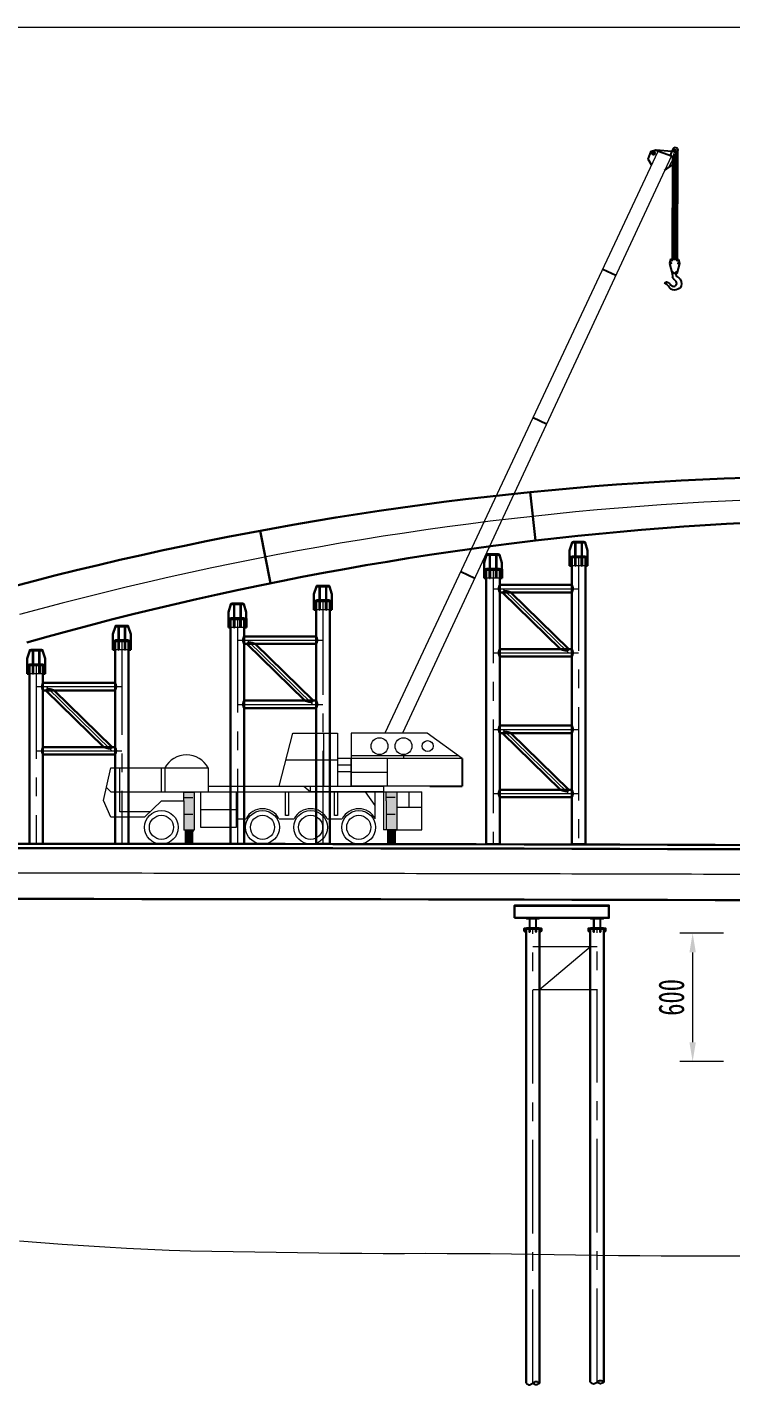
# Model space of a CAD drawing. Extents: x 1767995 to 4174245, y 542814 to 862564.
# Drawn here: x 3464449 to 3497340, y 719165 to 782627 of the extents above; entities that cross this region are included whole.
import ezdxf

# ---------------------------------------------------------------- set-up
doc = ezdxf.new("R2010")
doc.units = 0
doc.header["$LTSCALE"] = 3500
doc.linetypes.add('CENTER', pattern=[2, 1.25, -0.25, 0.25, -0.25])
doc.linetypes.add('DASHED', pattern=[0.75, 0.5, -0.25])
doc.layers.get('Defpoints').update_dxf_attribs({"color": 8})
for name, color, linetype, lineweight in [('1粗实线', 1, 'Continuous', 30), ('3中心线', 6, 'CENTER', 18), ('4虚线', 2, 'DASHED', 18), ('5文本', 7, 'Continuous', 15), ('6标注线', 7, 'Continuous', 13), ('文字', 7, 'Continuous', 15), ('标注', 3, 'Continuous', 18), ('桥 构造粗实', 1, 'Continuous', 30), ('细实线', 7, 'Continuous', 15)]:
    doc.layers.add(name, color=color, linetype=linetype, lineweight=lineweight)
doc.layers.add('GQ', color=1, linetype='Continuous')
doc.layers.add('M_Prof', color=2, linetype='Continuous')
doc.styles.add('wlx0.7', font='仿宋_GB2312.TTF', dxfattribs={"width": 0.7})
doc.dimstyles.new('600', dxfattribs={"dimscale": 600, "dimtxt": 2, "dimasz": 1.5, "dimexe": 1, "dimexo": 1, "dimgap": 0.65, "dimtad": 1, "dimdec": 0, "dimlfac": 0.1, "dimzin": 0, "dimdsep": 46, "dimtxsty": 'wlx0.7', "dimcen": 0, "dimclrd": 7, "dimclre": 7, "dimclrt": 7, "dimadec": 0, "dimazin": 0, "dimtfac": 1, "dimtdec": 0, "dimtmove": 1, "dimatfit": 3, "dimfxl": 1, "dimtolj": 1, "dimtzin": 0, "dimlwd": 13, "dimlwe": 13, "dimarcsym": 1})

# ---------------------------------------------------------------- blocks, each defined once
blk = doc.blocks.new('gdfgdfg')
at = {"layer": '细实线'}
for p, q in [((231782, 21667), (232782, 21583)), ((232782, 21583), (233782, 21505)), ((233782, 21505), (234782, 21444)), ((234782, 21444), (235782, 21383)), ((235782, 21383), (236782, 21323)), ((236782, 21323), (237782, 21264)), ((237782, 21264), (238782, 21229)), ((238782, 21229), (239782, 21199)), ((239782, 21199), (240782, 21181)), ((240782, 21181), (241782, 21163)), ((241782, 21163), (242782, 21145)), ((242782, 21145), (243782, 21127)), ((243782, 21127), (244782, 21108)), ((244782, 21108), (245782, 21097)), ((245782, 21097), (246782, 21089)), ((246782, 21089), (247782, 21081)), ((247782, 21081), (248782, 21073)), ((248782, 21073), (249782, 21075)), ((249782, 21075), (250782, 21077)), ((250782, 21077), (251782, 21074)), ((251782, 21074), (252782, 21071)), ((252782, 21071), (253782, 21069)), ((253782, 21069), (254782, 21058)), ((254782, 21058), (255782, 21033)), ((255782, 21033), (256782, 21017)), ((256782, 21017), (257782, 21003)), ((257782, 21003), (258782, 20989)), ((258782, 20989), (259782, 20975)), ((259782, 20975), (260782, 20969)), ((260782, 20969), (261782, 20965)), ((261782, 20965), (262782, 20960)), ((262782, 20960), (263782, 20956)), ((263782, 20956), (264782, 20958)), ((264782, 20958), (265782, 20966))]:
    blk.add_line(p, q, dxfattribs=at)
blk = doc.blocks.new('werwerer')
at = {"layer": '1粗实线', "elevation": 0}
for points in [[(193795, 41794, 0.464316), (193777, 41816), (193651, 41816), (193531, 41444), (193531, 41144), (193651, 41144), (193651, 41164), (193777, 41164, 0.464316), (193795, 41186)], [(193951, 41144), (193651, 41144), (193651, 41164), (193777, 41164, 0.414214), (193795, 41182), (193795, 41798, 0.414214), (193777, 41816), (193651, 41816), (193651, 41836), (193951, 41836), (193951, 41816), (193826, 41816, 0.414214), (193808, 41798), (193808, 41182, 0.414214), (193826, 41164), (193951, 41164)], [(193951, 41144), (194251, 41144), (194251, 41164), (194126, 41164, -0.414214), (194108, 41182), (194108, 41798, -0.414214), (194126, 41816), (194251, 41816), (194251, 41836), (193951, 41836), (193951, 41816), (194077, 41816, -0.414214), (194095, 41798), (194095, 41182, -0.414214), (194077, 41164), (193951, 41164)], [(194108, 41794, -0.464316), (194126, 41816), (194251, 41816), (194371, 41444), (194371, 41144), (194251, 41144), (194251, 41164), (194126, 41164, -0.464316), (194108, 41186)]]:
    blk.add_lwpolyline(points, format="xyb", close=True, dxfattribs=at)
blk.add_lwpolyline([(193701, 41846), (194201, 41846), (194201, 41836), (193701, 41836)], close=True, dxfattribs=at)
blk = doc.blocks.new('tertert')
at = {"layer": '1粗实线'}
for p, q in [((203266, 43306, 0), (206636, 43306, 0)), ((203266, 42955, 0), (206636, 42955, 0)), ((203401, 42955, 0), (206112, 40306, 0)), ((203791, 42955, 0), (206502, 40306, 0)), ((203266, 40306, 0), (206636, 40306, 0)), ((203266, 39955, 0), (206636, 39955, 0))]:
    blk.add_line(p, q, dxfattribs=at)
at = {"layer": '1粗实线', "elevation": 0}
for points in [[(203266, 43306), (203266, 43306), (203266, 43305), (203266, 43305), (203265, 43304), (203265, 43303), (203264, 43301), (203263, 43299), (203262, 43297), (203261, 43295), (203260, 43293), (203259, 43290), (203257, 43287), (203256, 43284), (203255, 43280), (203253, 43276), (203251, 43272), (203250, 43268), (203248, 43264), (203246, 43259), (203244, 43255), (203243, 43250), (203241, 43244), (203239, 43239), (203237, 43234), (203236, 43228), (203234, 43222), (203232, 43216), (203231, 43210), (203229, 43204), (203228, 43198), (203227, 43191), (203225, 43185), (203224, 43178), (203223, 43171), (203223, 43165), (203222, 43158), (203221, 43151), (203221, 43144), (203221, 43137), (203221, 43130), (203221, 43124), (203221, 43117), (203221, 43110), (203222, 43103), (203223, 43096), (203223, 43089), (203224, 43083), (203225, 43076), (203227, 43070), (203228, 43063), (203229, 43057), (203231, 43051), (203232, 43045), (203234, 43039), (203236, 43033), (203237, 43027), (203239, 43022), (203241, 43016), (203243, 43011), (203244, 43006), (203246, 43002), (203248, 42997), (203250, 42993), (203251, 42988), (203253, 42984), (203255, 42981), (203256, 42977), (203257, 42974), (203259, 42971), (203260, 42968), (203261, 42966), (203262, 42964), (203263, 42962), (203264, 42960), (203265, 42958), (203265, 42957), (203266, 42956), (203266, 42955), (203266, 42955), (203266, 42955)], [(206636, 43306), (206636, 43306), (206637, 43305), (206637, 43305), (206637, 43304), (206638, 43303), (206639, 43301), (206640, 43299), (206641, 43297), (206642, 43295), (206643, 43293), (206644, 43290), (206645, 43287), (206647, 43284), (206648, 43280), (206650, 43276), (206652, 43272), (206653, 43268), (206655, 43264), (206657, 43259), (206658, 43255), (206660, 43250), (206662, 43244), (206664, 43239), (206666, 43234), (206667, 43228), (206669, 43222), (206671, 43216), (206672, 43210), (206674, 43204), (206675, 43198), (206676, 43191), (206677, 43185), (206679, 43178), (206679, 43171), (206680, 43165), (206681, 43158), (206681, 43151), (206682, 43144), (206682, 43137), (206682, 43130), (206682, 43124), (206682, 43117), (206681, 43110), (206681, 43103), (206680, 43096), (206679, 43089), (206679, 43083), (206677, 43076), (206676, 43070), (206675, 43063), (206674, 43057), (206672, 43051), (206671, 43045), (206669, 43039), (206667, 43033), (206666, 43027), (206664, 43022), (206662, 43016), (206660, 43011), (206658, 43006), (206657, 43002), (206655, 42997), (206653, 42993), (206652, 42988), (206650, 42984), (206648, 42981), (206647, 42977), (206645, 42974), (206644, 42971), (206643, 42968), (206642, 42966), (206641, 42964), (206640, 42962), (206639, 42960), (206638, 42958), (206637, 42957), (206637, 42956), (206637, 42955), (206636, 42955), (206636, 42955)], [(203266, 40306), (203266, 40306), (203266, 40305), (203266, 40305), (203265, 40304), (203265, 40303), (203264, 40301), (203263, 40299), (203262, 40297), (203261, 40295), (203260, 40293), (203259, 40290), (203257, 40287), (203256, 40284), (203255, 40280), (203253, 40276), (203251, 40272), (203250, 40268), (203248, 40264), (203246, 40259), (203244, 40255), (203243, 40250), (203241, 40244), (203239, 40239), (203237, 40234), (203236, 40228), (203234, 40222), (203232, 40216), (203231, 40210), (203229, 40204), (203228, 40198), (203227, 40191), (203225, 40185), (203224, 40178), (203223, 40171), (203223, 40165), (203222, 40158), (203221, 40151), (203221, 40144), (203221, 40137), (203221, 40130), (203221, 40124), (203221, 40117), (203221, 40110), (203222, 40103), (203223, 40096), (203223, 40089), (203224, 40083), (203225, 40076), (203227, 40070), (203228, 40063), (203229, 40057), (203231, 40051), (203232, 40045), (203234, 40039), (203236, 40033), (203237, 40027), (203239, 40022), (203241, 40016), (203243, 40011), (203244, 40006), (203246, 40002), (203248, 39997), (203250, 39993), (203251, 39988), (203253, 39984), (203255, 39981), (203256, 39977), (203257, 39974), (203259, 39971), (203260, 39968), (203261, 39966), (203262, 39964), (203263, 39962), (203264, 39960), (203265, 39958), (203265, 39957), (203266, 39956), (203266, 39955), (203266, 39955), (203266, 39955)], [(206636, 40306), (206636, 40306), (206637, 40305), (206637, 40305), (206637, 40304), (206638, 40303), (206639, 40301), (206640, 40299), (206641, 40297), (206642, 40295), (206643, 40293), (206644, 40290), (206645, 40287), (206647, 40284), (206648, 40280), (206650, 40276), (206652, 40272), (206653, 40268), (206655, 40264), (206657, 40259), (206658, 40255), (206660, 40250), (206662, 40244), (206664, 40239), (206666, 40234), (206667, 40228), (206669, 40222), (206671, 40216), (206672, 40210), (206674, 40204), (206675, 40198), (206676, 40191), (206677, 40185), (206679, 40178), (206679, 40171), (206680, 40165), (206681, 40158), (206681, 40151), (206682, 40144), (206682, 40137), (206682, 40130), (206682, 40124), (206682, 40117), (206681, 40110), (206681, 40103), (206680, 40096), (206679, 40089), (206679, 40083), (206677, 40076), (206676, 40070), (206675, 40063), (206674, 40057), (206672, 40051), (206671, 40045), (206669, 40039), (206667, 40033), (206666, 40027), (206664, 40022), (206662, 40016), (206660, 40011), (206658, 40006), (206657, 40002), (206655, 39997), (206653, 39993), (206652, 39988), (206650, 39984), (206648, 39981), (206647, 39977), (206645, 39974), (206644, 39971), (206643, 39968), (206642, 39966), (206641, 39964), (206640, 39962), (206639, 39960), (206638, 39958), (206637, 39957), (206637, 39956), (206637, 39955), (206636, 39955), (206636, 39955)]]:
    blk.add_lwpolyline(points, dxfattribs=at)
at = {"layer": '1粗实线'}
for points in [[(203791, 42955), (203791, 42955), (203790, 42955), (203789, 42956), (203788, 42956), (203785, 42957), (203783, 42958), (203780, 42959), (203776, 42960), (203773, 42961), (203768, 42963), (203764, 42964), (203758, 42966), (203753, 42968), (203747, 42970), (203741, 42972), (203734, 42974), (203727, 42977), (203720, 42979), (203712, 42981), (203705, 42984), (203696, 42986), (203688, 42989), (203680, 42991), (203671, 42994), (203662, 42997), (203653, 42999), (203644, 43002), (203635, 43004), (203625, 43006), (203616, 43008), (203607, 43010), (203598, 43012), (203589, 43014), (203580, 43016), (203571, 43017), (203562, 43018), (203553, 43019), (203545, 43020), (203537, 43020), (203529, 43020), (203522, 43020), (203515, 43020), (203508, 43019), (203501, 43018), (203494, 43017), (203488, 43016), (203482, 43014), (203477, 43012), (203472, 43010), (203467, 43008), (203462, 43006), (203457, 43004), (203453, 43002), (203449, 42999), (203445, 42997), (203441, 42994), (203438, 42991), (203434, 42989), (203431, 42986), (203428, 42984), (203426, 42981), (203423, 42979), (203420, 42977), (203418, 42974), (203416, 42972), (203414, 42970), (203412, 42968), (203410, 42966), (203409, 42964), (203407, 42963), (203406, 42961), (203405, 42960), (203404, 42959), (203403, 42958), (203402, 42957), (203402, 42956), (203401, 42956), (203401, 42955), (203401, 42955), (203401, 42955)], [(206112, 40306), (206112, 40306), (206112, 40306), (206114, 40305), (206115, 40305), (206117, 40304), (206120, 40303), (206123, 40302), (206126, 40301), (206130, 40299), (206135, 40298), (206139, 40296), (206144, 40295), (206150, 40293), (206156, 40291), (206162, 40289), (206169, 40287), (206176, 40284), (206183, 40282), (206190, 40279), (206198, 40277), (206206, 40274), (206215, 40272), (206223, 40269), (206232, 40267), (206241, 40264), (206250, 40262), (206259, 40259), (206268, 40257), (206278, 40255), (206287, 40252), (206296, 40250), (206305, 40249), (206314, 40247), (206323, 40245), (206332, 40244), (206341, 40243), (206349, 40242), (206358, 40241), (206366, 40241), (206374, 40241), (206381, 40241), (206388, 40241), (206395, 40242), (206402, 40243), (206408, 40244), (206415, 40245), (206420, 40247), (206426, 40249), (206431, 40250), (206436, 40252), (206441, 40255), (206446, 40257), (206450, 40259), (206454, 40262), (206458, 40264), (206462, 40267), (206465, 40269), (206468, 40272), (206472, 40274), (206475, 40277), (206477, 40279), (206480, 40282), (206482, 40284), (206485, 40287), (206487, 40289), (206489, 40291), (206491, 40293), (206492, 40295), (206494, 40296), (206495, 40298), (206497, 40299), (206498, 40301), (206499, 40302), (206500, 40303), (206500, 40304), (206501, 40305), (206502, 40305), (206502, 40306), (206502, 40306), (206502, 40306)]]:
    blk.add_lwpolyline(points, dxfattribs=at)
at = {"layer": '3中心线'}
for p, q in [((202951, 43130, 0), (206951, 43130, 0)), ((203416, 43130, 0), (206486, 40130, 0)), ((202951, 40130, 0), (206951, 40130, 0))]:
    blk.add_line(p, q, dxfattribs=at)
blk = doc.blocks.new('rgdfggfg')
at = {"layer": '细实线'}
h = blk.add_hatch(dxfattribs=at)
h.set_pattern_fill('ANGLE', color=2, scale=112.5)
h.set_pattern_definition([(0, (12213782.6, -1811984.66), (0, 785.8125), [571.5, -214.3125]), (90, (12213782.6, -1811984.66), (-785.8125, 5e-14), [571.5, -214.3125])])
h.paths.add_polyline_path([(12312505, -1150970), (12312955, -1150970), (12312955, -1150992), (12312505, -1150992)])
h.paths.add_polyline_path([(12312974, -1150313), (12312485, -1150313), (12312485, -1148950), (12312485, -1148538), (12312974, -1148538)])
edge = h.paths.add_edge_path()
edge.add_line((12312898, -1150313), (12312898, -1150970))
edge.add_line((12312561, -1150313), (12312561, -1150970))
edge.add_line((12312730, -1150313), (12312730, -1150970))
h = blk.add_hatch(color=2, dxfattribs=at)
h.dxf.hatch_style = 1
h.paths.add_polyline_path([(12312505, -1150970), (12312955, -1150970), (12312955, -1150992), (12312505, -1150992)])
h.paths.add_polyline_path([(12312974, -1150313), (12312485, -1150313), (12312485, -1148950), (12312485, -1148538), (12312974, -1148538)])
edge = h.paths.add_edge_path()
edge.add_line((12312898, -1150313), (12312898, -1150970))
edge.add_line((12312561, -1150313), (12312561, -1150970))
edge.add_line((12312730, -1150313), (12312730, -1150970))
h = blk.add_hatch(dxfattribs=at)
h.set_pattern_fill('ANGLE', color=2, scale=112.5)
h.set_pattern_definition([(0, (12223246.3, -1811974.5), (0, 785.8125), [571.5, -214.3125]), (90, (12223246.3, -1811974.5), (-785.8125, 5e-14), [571.5, -214.3125])])
h.paths.add_polyline_path([(12321968, -1150960), (12322418, -1150960), (12322418, -1150982), (12321968, -1150982)])
h.paths.add_polyline_path([(12322438, -1150303), (12321949, -1150303), (12321949, -1148940), (12321949, -1148528), (12322438, -1148528)])
edge = h.paths.add_edge_path()
edge.add_line((12322362, -1150303), (12322362, -1150960))
edge.add_line((12322025, -1150303), (12322025, -1150960))
edge.add_line((12322193, -1150303), (12322193, -1150960))
h = blk.add_hatch(color=2, dxfattribs=at)
h.dxf.hatch_style = 1
h.paths.add_polyline_path([(12321968, -1150960), (12322418, -1150960), (12322418, -1150982), (12321968, -1150982)])
h.paths.add_polyline_path([(12322438, -1150303), (12321949, -1150303), (12321949, -1148940), (12321949, -1148528), (12322438, -1148528)])
edge = h.paths.add_edge_path()
edge.add_line((12322362, -1150303), (12322362, -1150960))
edge.add_line((12322025, -1150303), (12322025, -1150960))
edge.add_line((12322193, -1150303), (12322193, -1150960))
h = blk.add_hatch(color=2, dxfattribs=at)
h.dxf.hatch_style = 1
h.paths.add_polyline_path([(12312505, -1150970), (12312955, -1150970), (12312955, -1150992), (12312505, -1150992)])
edge = h.paths.add_edge_path()
edge.add_line((12312898, -1150313), (12312898, -1150970))
edge.add_line((12312561, -1150313), (12312561, -1150970))
edge.add_line((12312730, -1150313), (12312730, -1150970))
edge.add_line((12312974, -1150313), (12312485, -1150313))
h = blk.add_hatch(color=2, dxfattribs=at)
h.dxf.hatch_style = 1
h.paths.add_polyline_path([(12312561, -1150313), (12312898, -1150313), (12312898, -1150970), (12312561, -1150970)], flags=17)
h.paths.add_polyline_path([(12312505, -1150970), (12312955, -1150970), (12312955, -1150992), (12312505, -1150992)])
edge = h.paths.add_edge_path()
edge.add_line((12312898, -1150313), (12312898, -1150970))
edge.add_line((12312561, -1150313), (12312561, -1150970))
edge.add_line((12312730, -1150313), (12312730, -1150970))
edge.add_line((12312974, -1150313), (12312485, -1150313))
h = blk.add_hatch(color=2, dxfattribs=at)
h.dxf.hatch_style = 1
h.paths.add_polyline_path([(12321968, -1150960), (12322418, -1150960), (12322418, -1150982), (12321968, -1150982)])
edge = h.paths.add_edge_path()
edge.add_line((12322362, -1150303), (12322362, -1150960))
edge.add_line((12322025, -1150303), (12322025, -1150960))
edge.add_line((12322193, -1150303), (12322193, -1150960))
edge.add_line((12322438, -1150303), (12321949, -1150303))
h = blk.add_hatch(color=2, dxfattribs=at)
h.dxf.hatch_style = 1
h.paths.add_polyline_path([(12322025, -1150303), (12322362, -1150303), (12322362, -1150960), (12322025, -1150960)], flags=17)
h.paths.add_polyline_path([(12321968, -1150960), (12322418, -1150960), (12322418, -1150982), (12321968, -1150982)])
edge = h.paths.add_edge_path()
edge.add_line((12322362, -1150303), (12322362, -1150960))
edge.add_line((12322025, -1150303), (12322025, -1150960))
edge.add_line((12322193, -1150303), (12322193, -1150960))
edge.add_line((12322438, -1150303), (12321949, -1150303))
at = {"color": 7}
for p, q in [((12332069, -1124089), (12332682, -1124375)), ((12328811, -1131027), (12329445, -1131323)), ((12325430, -1138227), (12326086, -1138533))]:
    blk.add_line(p, q, dxfattribs=at)
at = {"color": 1}
for p in [(12325491, -1146965), (12323989, -1148262)]:
    blk.add_line(p, (12325491, -1148262), dxfattribs=at)
at = {"layer": 'GQ', "color": 1}
for p, q in [((12334185, -1118949), (12334323, -1118574)), ((12334324, -1118573), (12334558, -1118508)), ((12335277, -1118808), (12334499, -1118525)), ((12334558, -1118508), (12335289, -1118582)), ((12335289, -1118582), (12335214, -1118785)), ((12335367, -1118431), (12335289, -1118582)), ((12335322, -1118776), (12335312, -1123635)), ((12335333, -1119209), (12335589, -1118509)), ((12335445, -1118404), (12335367, -1118431)), ((12335396, -1118687), (12335384, -1123635)), ((12335567, -1118447), (12335445, -1118404)), ((12335485, -1118572), (12335474, -1123635)), ((12335569, -1118471), (12335549, -1123635)), ((12335589, -1118509), (12335567, -1118447)), ((12334351, -1119219), (12334185, -1118949)), ((12334957, -1119481), (12335333, -1119209)), ((12335240, -1123629), (12335182, -1123823)), ((12335182, -1123823), (12335318, -1124292)), ((12335609, -1123635), (12335242, -1123635)), ((12335662, -1123824), (12335524, -1124293)), ((12335605, -1123630), (12335662, -1123824)), ((12335529, -1124291), (12335322, -1124289)), ((12335341, -1124444), (12335335, -1124295)), ((12335361, -1124468), (12335358, -1124468)), ((12335492, -1124298), (12335483, -1124351))]:
    blk.add_line(p, q, dxfattribs=at)
for centre, radius in [((12334441, -1118668), 73.1), ((12334441, -1118668), 63.7), ((12334441, -1118668), 43.2), ((12335427, -1118564), 60), ((12335427, -1118564), 44.5), ((12335246, -1123811), 18.9), ((12335285, -1123683), 18.9), ((12335564, -1123689), 18.9), ((12335600, -1123818), 18.9), ((12335344, -1124240), 18.9), ((12335497, -1124241), 18.9)]:
    blk.add_circle(centre, radius, dxfattribs=at)
blk.add_open_spline([(12335488, -1124336), (12335492, -1124374), (12335517, -1124452), (12335724, -1124517), (12335816, -1124881), (12335512, -1125108), (12335171, -1125037), (12335134, -1124816), (12334941, -1124756), (12335038, -1124666), (12335182, -1124730), (12335256, -1124872), (12335462, -1124925), (12335579, -1124691), (12335394, -1124594), (12335354, -1124492), (12335335, -1124447)], degree=3, knots=[0, 0, 0, 0, 100.834641, 189.814835, 543.403775, 801.384343, 1082.540641, 1271.585654, 1377.011242, 1421.939704, 1546.528103, 1722.535226, 1845.679754, 2024.509441, 2180.174982, 2310.568992, 2310.568992, 2310.568992, 2310.568992], dxfattribs=at)
at = {"layer": '细实线', "color": 1}
for p, q in [((12334648, -1118597), (12321883, -1145780)), ((12335281, -1118797), (12322709, -1145780)), ((12335399, -1118835), (12334648, -1118597)), ((12335589, -1118509), (12335399, -1118835)), ((12335399, -1118835), (12335145, -1119345)), ((12316944, -1148262), (12317585, -1145780)), ((12317585, -1145780), (12319665, -1145780)), ((12319008, -1145780), (12319008, -1148262)), ((12319665, -1145780), (12319665, -1148262)), ((12323857, -1145780), (12320316, -1145780)), ((12320316, -1145780), (12320316, -1148262)), ((12322628, -1146027), (12322633, -1146012)), ((12325491, -1146965), (12323857, -1145780)), ((12317264, -1147021), (12319665, -1147021)), ((12320316, -1146965), (12319665, -1146965)), ((12319665, -1147257), (12320316, -1147257)), ((12325326, -1146845), (12320316, -1146845)), ((12320316, -1148262), (12320316, -1146965)), ((12325491, -1146965), (12320316, -1146965)), ((12321994, -1146965), (12321994, -1148262)), ((12322758, -1146845), (12322758, -1146965)), ((12308739, -1148933), (12309077, -1147403)), ((12309077, -1147403), (12309502, -1147403)), ((12309502, -1149453), (12309502, -1147403)), ((12309502, -1147403), (12311439, -1147403)), ((12311439, -1147403), (12313625, -1147403)), ((12311439, -1148528), (12311439, -1147403)), ((12311596, -1147403), (12311596, -1148528)), ((12313625, -1147403), (12313625, -1148528)), ((12319665, -1147575), (12320316, -1147575)), ((12321994, -1147613), (12320316, -1147613)), ((12308876, -1148315), (12309077, -1148528)), ((12309077, -1148528), (12309502, -1148528)), ((12309502, -1148528), (12311439, -1148528)), ((12311439, -1148528), (12322438, -1148528)), ((12313269, -1148528), (12313269, -1150182)), ((12313625, -1148262), (12318091, -1148262)), ((12314953, -1150182), (12314953, -1148528)), ((12316944, -1148262), (12319665, -1148262)), ((12318091, -1148262), (12318414, -1148528)), ((12323989, -1148262), (12320316, -1148262)), ((12321436, -1149155), (12320979, -1148528)), ((12321436, -1149782), (12321436, -1148528)), ((12321818, -1148528), (12321818, -1150303)), ((12322438, -1148528), (12323609, -1148528)), ((12323024, -1149238), (12323024, -1148528)), ((12323609, -1150293), (12323609, -1148528)), ((12309077, -1149701), (12308739, -1148933)), ((12311439, -1148950), (12310647, -1149701)), ((12311439, -1148950), (12312485, -1148950)), ((12322438, -1149238), (12323609, -1149238)), ((12310647, -1149701), (12309077, -1149701)), ((12310908, -1149453), (12309502, -1149453)), ((12313269, -1149355), (12314953, -1149355)), ((12314953, -1149782), (12315393, -1149782)), ((12316936, -1149782), (12317643, -1149782)), ((12319186, -1149782), (12319893, -1149782)), ((12313269, -1150182), (12314953, -1150182)), ((12321949, -1150303), (12321818, -1150303)), ((12322438, -1150293), (12323609, -1150293))]:
    blk.add_line(p, q, dxfattribs=at)
at = {"layer": '细实线', "color": 2}
for p, q in [((12312485, -1148950), (12312485, -1148538)), ((12312485, -1148538), (12312974, -1148538)), ((12312974, -1148538), (12312974, -1150313)), ((12321949, -1148940), (12321949, -1148528)), ((12321949, -1148528), (12322438, -1148528)), ((12322438, -1148528), (12322438, -1150303)), ((12312485, -1148950), (12312485, -1150313)), ((12321949, -1148940), (12321949, -1150303)), ((12312974, -1150313), (12312485, -1150313)), ((12312561, -1150313), (12312561, -1150970)), ((12312730, -1150313), (12312730, -1150970)), ((12312898, -1150313), (12312898, -1150970)), ((12322438, -1150303), (12321949, -1150303)), ((12322025, -1150303), (12322025, -1150960)), ((12322193, -1150303), (12322193, -1150960)), ((12322362, -1150303), (12322362, -1150960))]:
    blk.add_line(p, q, dxfattribs=at)
at = {"layer": '细实线', "color": 1}
for points in [[(12317238, -1148528), (12317377, -1148528), (12317377, -1149624), (12317238, -1149624)], [(12318414, -1148262), (12321818, -1148262), (12321818, -1148528), (12318414, -1148528)], [(12319526, -1148528), (12319664, -1148528), (12319664, -1149624), (12319526, -1149624)]]:
    blk.add_lwpolyline(points, close=True, dxfattribs=at)
at = {"layer": '细实线', "color": 2}
for points in [[(12312561, -1150313), (12312898, -1150313), (12312898, -1150970), (12312561, -1150970)], [(12322025, -1150303), (12322362, -1150303), (12322362, -1150960), (12322025, -1150960)], [(12312505, -1150970), (12312955, -1150970), (12312955, -1150992), (12312505, -1150992)], [(12321968, -1150960), (12322418, -1150960), (12322418, -1150982), (12321968, -1150982)]]:
    blk.add_lwpolyline(points, close=True, dxfattribs=at)
at = {"layer": '细实线', "color": 1}
for centre, radius in [((12321630, -1146385), 393), ((12322756, -1146385), 393), ((12323883, -1146385), 256), ((12311439, -1150182), 788), ((12311439, -1150182), 562), ((12316164, -1150182), 788), ((12316164, -1150182), 562), ((12318414, -1150182), 788), ((12318414, -1150182), 562), ((12320664, -1150182), 788), ((12320664, -1150182), 562)]:
    blk.add_circle(centre, radius, dxfattribs=at)
for centre, radius, start, end in [((12312610, -1147957), 1156, 28.65896, 151.34104), ((12316164, -1150182), 869, 90, 152.54634), ((12316164, -1150182), 869, 27.45366, 90), ((12318414, -1150182), 869, 90, 152.54634), ((12318414, -1150182), 869, 27.45366, 90), ((12320664, -1150182), 869, 90, 152.54634), ((12320664, -1150182), 869, 27.45366, 90)]:
    blk.add_arc(centre, radius, start, end, dxfattribs=at)
blk = doc.blocks.new('trret')
at = {"layer": '1粗实线'}
for p, q in [((3671816, 920589), (3671816, 941829)), ((3672446, 920589), (3672446, 941829)), ((3674816, 920637), (3674816, 941829)), ((3675446, 920637), (3675446, 941829))]:
    blk.add_line(p, q, dxfattribs=at)
for points in [[(3671275, 942333), (3675686, 942333), (3675686, 942921), (3671275, 942921)], [(3671816, 941679), (3671781, 941679), (3671731, 941729), (3671731, 941829), (3671731, 941729), (3671781, 941679)], [(3671731, 941829), (3672531, 941829)], [(3671987, 941829), (3671987, 941679), (3671975, 941679), (3671975, 941829), (3671975, 941679), (3671987, 941679)], [(3672287, 941829), (3672287, 941679), (3672275, 941679), (3672275, 941829), (3672275, 941679), (3672287, 941679)], [(3672531, 941729), (3672481, 941679), (3672531, 941729), (3672531, 941829)], [(3674816, 941679), (3674781, 941679), (3674731, 941729), (3674731, 941829), (3674731, 941729), (3674781, 941679)], [(3674731, 941829), (3675531, 941829)], [(3674987, 941829), (3674987, 941679), (3674975, 941679), (3674975, 941829), (3674975, 941679), (3674987, 941679)], [(3675287, 941829), (3675287, 941679), (3675275, 941679), (3675275, 941829), (3675275, 941679), (3675287, 941679)], [(3675531, 941729), (3675481, 941679), (3675531, 941729), (3675531, 941829)], [(3672481, 941679), (3672446, 941679)], [(3675481, 941679), (3675446, 941679)]]:
    blk.add_lwpolyline(points, close=True, dxfattribs=at)
for points in [[(3671731, 941845), (3671731, 941829), (3671731, 941845), (3672531, 941845), (3672531, 941829), (3672531, 941845)], [(3674731, 941845), (3674731, 941829), (3674731, 941845), (3675531, 941845), (3675531, 941829), (3675531, 941845)]]:
    blk.add_lwpolyline(points, dxfattribs=at)
at = {"layer": '3中心线'}
for p, q in [((3672131, 920589), (3672131, 941829)), ((3675131, 920637), (3675131, 941829)), ((3672131, 940996), (3675131, 940996)), ((3672451, 938996), (3674828, 940996)), ((3672131, 938996), (3675131, 938996))]:
    blk.add_line(p, q, dxfattribs=at)
at = {"layer": 'M_Prof'}
for p, q in [((3671275, 942901), (3675686, 942901)), ((3671275, 942353), (3675686, 942353))]:
    blk.add_line(p, q, dxfattribs=at)
for points in [[(3671831, 941845), (3672131, 941845), (3672131, 941863), (3672000, 941863, -0.414214), (3671987, 941876), (3671987, 942302, -0.414214), (3672000, 942315), (3672131, 942315), (3672131, 942333), (3671831, 942333), (3671831, 942315), (3671963, 942315, -0.414214), (3671976, 942302), (3671976, 941876, -0.414214), (3671963, 941863), (3671831, 941863)], [(3672131, 941845), (3672431, 941845), (3672431, 941863), (3672300, 941863, -0.414214), (3672287, 941876), (3672287, 942302, -0.414214), (3672300, 942315), (3672431, 942315), (3672431, 942333), (3672131, 942333), (3672131, 942315), (3672263, 942315, -0.414214), (3672276, 942302), (3672276, 941876, -0.414214), (3672263, 941863), (3672131, 941863)], [(3674831, 941845), (3675131, 941845), (3675131, 941863), (3675000, 941863, -0.414214), (3674987, 941876), (3674987, 942302, -0.414214), (3675000, 942315), (3675131, 942315), (3675131, 942333), (3674831, 942333), (3674831, 942315), (3674963, 942315, -0.414214), (3674976, 942302), (3674976, 941876, -0.414214), (3674963, 941863), (3674831, 941863)], [(3675131, 941845), (3675431, 941845), (3675431, 941863), (3675300, 941863, -0.414214), (3675287, 941876), (3675287, 942302, -0.414214), (3675300, 942315), (3675431, 942315), (3675431, 942333), (3675131, 942333), (3675131, 942315), (3675263, 942315, -0.414214), (3675276, 942302), (3675276, 941876, -0.414214), (3675263, 941863), (3675131, 941863)]]:
    blk.add_lwpolyline(points, format="xyb", close=True, dxfattribs=at)
for points in [[(3671816, 920589), (3671974, 920510), (3672131, 920589), (3672289, 920667), (3672446, 920589)], [(3672446, 920589), (3672289, 920510), (3672131, 920589)], [(3674816, 920637), (3674974, 920559), (3675131, 920637), (3675289, 920716), (3675446, 920637)], [(3675446, 920637), (3675289, 920559), (3675131, 920637)]]:
    blk.add_spline(points, degree=3, dxfattribs=at)
blk = doc.blocks.new('*D271')
at = {"color": 7, "linetype": 'Continuous', "lineweight": 13}
for p, q in [((3496996, 740275), (3494954, 740275)), ((3495554, 739375), (3495554, 735175)), ((3496996, 734275), (3494954, 734275))]:
    blk.add_line(p, q, dxfattribs=at)
at = {"color": 7}
for points in [[(3495404, 739375), (3495704, 739375), (3495554, 740275)], [(3495404, 735175), (3495704, 735175), (3495554, 734275)]]:
    blk.add_solid(points, dxfattribs=at)
at = {"layer": 'Defpoints', "color": 0}
for p in [(3497596, 740275), (3495554, 734275), (3497596, 734275)]:
    blk.add_point(p, dxfattribs=at)
at = {"color": 7, "insert": (3494564, 737275), "char_height": 1200, "attachment_point": 5, "rotation": 90, "style": 'wlx0.7'}
blk.add_mtext('\\A1;600', dxfattribs=at)

msp = doc.modelspace()

# ---------------------------------------------------------------- linework, layer by layer
at = {"layer": '1粗实线', "ltscale": 4}
for p, q in [((3490643.7, 757868.5, 0.1), (3489803.7, 757868.5, 0.1)), ((3489803.7, 757868.5, 0.1), (3489803.7, 757848.5, 0.1)), ((3489803.7, 757848.5, 0.1), (3490643.7, 757848.5, 0.1)), ((3490062.7, 757848.5, 0.1), (3490084.7, 757848.5, 0.1)), ((3490062.7, 757448.5, 0.1), (3490062.7, 757848.5, 0.1)), ((3490084.7, 757848.5, 0.1), (3490084.7, 757448.5, 0.1)), ((3490384.7, 757848.5, 0.1), (3490362.7, 757848.5, 0.1)), ((3490362.7, 757848.5, 0.1), (3490362.7, 757448.5, 0.1)), ((3490384.7, 757448.5, 0.1), (3490384.7, 757848.5, 0.1)), ((3490643.7, 757848.5, 0.1), (3490643.7, 757868.5, 0.1)), ((3486643.7, 757288.4), (3485803.7, 757288.4)), ((3485803.7, 757288.4), (3485803.7, 757268.4)), ((3485803.7, 757268.4), (3486643.7, 757268.4)), ((3486062.7, 757268.4), (3486084.7, 757268.4)), ((3486062.7, 756868.4), (3486062.7, 757268.4)), ((3486084.7, 757268.4), (3486084.7, 756868.4)), ((3486362.7, 757268.4), (3486362.7, 756868.4)), ((3486384.7, 756868.4), (3486384.7, 757268.4)), ((3486643.7, 757268.4), (3486643.7, 757288.4)), ((3490084.7, 757448.5, 0.1), (3490062.7, 757448.5, 0.1)), ((3490362.7, 757448.5, 0.1), (3490384.7, 757448.5, 0.1)), ((3486084.7, 756868.4), (3486062.7, 756868.4)), ((3478693.7, 755815.9, -0.3), (3477853.7, 755815.9, -0.3)), ((3477853.7, 755815.9, -0.3), (3477853.7, 755795.9, -0.3)), ((3477853.7, 755795.9, -0.3), (3478693.7, 755795.9, -0.3)), ((3478112.7, 755795.9, -0.3), (3478134.7, 755795.9, -0.3)), ((3478112.7, 755395.9, -0.3), (3478112.7, 755795.9, -0.3)), ((3478134.7, 755395.9, -0.3), (3478112.7, 755395.9, -0.3)), ((3478134.7, 755795.9, -0.3), (3478134.7, 755395.9, -0.3)), ((3478434.7, 755795.9, -0.3), (3478412.7, 755795.9, -0.3)), ((3478412.7, 755795.9, -0.3), (3478412.7, 755395.9, -0.3)), ((3478412.7, 755395.9, -0.3), (3478434.7, 755395.9, -0.3)), ((3478434.7, 755395.9, -0.3), (3478434.7, 755795.9, -0.3)), ((3478693.7, 755795.9, -0.3), (3478693.7, 755815.9, -0.3)), ((3474693.7, 754981.7, -0.4), (3473853.7, 754981.7, -0.4)), ((3473853.7, 754981.7, -0.4), (3473853.7, 754961.7, -0.4)), ((3473853.7, 754961.7, -0.4), (3474693.7, 754961.7, -0.4)), ((3474112.7, 754961.7, -0.4), (3474134.7, 754961.7, -0.4)), ((3474112.7, 754561.7, -0.4), (3474112.7, 754961.7, -0.4)), ((3474134.7, 754561.7, -0.4), (3474112.7, 754561.7, -0.4)), ((3474134.7, 754961.7, -0.4), (3474134.7, 754561.7, -0.4)), ((3474412.7, 754961.7, -0.4), (3474412.7, 754561.7, -0.4)), ((3474434.7, 754561.7, -0.4), (3474434.7, 754961.7, -0.4)), ((3474693.7, 754961.7, -0.4), (3474693.7, 754981.7, -0.4)), ((3469293.7, 753947.1, -0.3), (3468453.7, 753947.1, -0.3)), ((3468453.7, 753947.1, -0.3), (3468453.7, 753927.1, -0.3)), ((3468453.7, 753927.1, -0.3), (3469293.7, 753927.1, -0.3)), ((3468712.7, 753927.1, -0.3), (3468734.7, 753927.1, -0.3)), ((3468712.7, 753527.1, -0.3), (3468712.7, 753927.1, -0.3)), ((3468734.7, 753927.1, -0.3), (3468734.7, 753527.1, -0.3)), ((3469034.7, 753927.1, -0.3), (3469012.7, 753927.1, -0.3)), ((3469012.7, 753927.1, -0.3), (3469012.7, 753527.1, -0.3)), ((3469034.7, 753527.1, -0.3), (3469034.7, 753927.1, -0.3)), ((3469293.7, 753927.1, -0.3), (3469293.7, 753947.1, -0.3)), ((3468734.7, 753527.1, -0.3), (3468712.7, 753527.1, -0.3)), ((3469012.7, 753527.1, -0.3), (3469034.7, 753527.1, -0.3)), ((3465293.7, 752820.6, -0.4), (3464453.7, 752820.6, -0.4)), ((3464453.7, 752820.6, -0.4), (3464453.7, 752800.6, -0.4)), ((3464453.7, 752800.6, -0.4), (3465293.7, 752800.6, -0.4)), ((3464712.7, 752800.6, -0.4), (3464734.7, 752800.6, -0.4)), ((3464712.7, 752400.6, -0.4), (3464712.7, 752800.6, -0.4)), ((3464734.7, 752800.6, -0.4), (3464734.7, 752400.6, -0.4)), ((3465012.7, 752800.6, -0.4), (3465012.7, 752400.6, -0.4)), ((3465034.7, 752400.6, -0.4), (3465034.7, 752800.6, -0.4)), ((3465293.7, 752800.6, -0.4), (3465293.7, 752820.6, -0.4)), ((3464734.7, 752400.6, -0.4), (3464712.7, 752400.6, -0.4))]:
    msp.add_line(p, q, dxfattribs=at)
at = {"layer": '1粗实线'}
for p, q in [((3489803.7, 757448.5, 0.1), (3489803.7, 757848.5, 0.1)), ((3489803.7, 757848.5, 0.1), (3490643.7, 757848.5, 0.1)), ((3490643.7, 757848.5, 0.1), (3490643.7, 757448.5, 0.1)), ((3485803.7, 756868.4), (3485803.7, 757268.4)), ((3485803.7, 757268.4), (3486643.7, 757268.4)), ((3486643.7, 757268.4), (3486643.7, 756868.4)), ((3489908.7, 757448.5, 0.1), (3489803.7, 757448.5, 0.1)), ((3490643.7, 757448.5, 0.1), (3490538.7, 757448.5, 0.1)), ((3485908.7, 756868.4), (3485803.7, 756868.4)), ((3486643.7, 756868.4), (3486538.7, 756868.4)), ((3477853.7, 755395.9, -0.3), (3477853.7, 755795.9, -0.3)), ((3477853.7, 755795.9, -0.3), (3478693.7, 755795.9, -0.3)), ((3477958.7, 755395.9, -0.3), (3477853.7, 755395.9, -0.3)), ((3478693.7, 755395.9, -0.3), (3478588.7, 755395.9, -0.3)), ((3478693.7, 755795.9, -0.3), (3478693.7, 755395.9, -0.3)), ((3473853.7, 754561.7, -0.4), (3473853.7, 754961.7, -0.4)), ((3473853.7, 754961.7, -0.4), (3474693.7, 754961.7, -0.4)), ((3473958.7, 754561.7, -0.4), (3473853.7, 754561.7, -0.4)), ((3474693.7, 754561.7, -0.4), (3474588.7, 754561.7, -0.4)), ((3474693.7, 754961.7, -0.4), (3474693.7, 754561.7, -0.4)), ((3468453.7, 753527.1, -0.3), (3468453.7, 753927.1, -0.3)), ((3468453.7, 753927.1, -0.3), (3469293.7, 753927.1, -0.3)), ((3469293.7, 753927.1, -0.3), (3469293.7, 753527.1, -0.3)), ((3468558.7, 753527.1, -0.3), (3468453.7, 753527.1, -0.3)), ((3469293.7, 753527.1, -0.3), (3469188.7, 753527.1, -0.3)), ((3464453.7, 752400.6, -0.4), (3464453.7, 752800.6, -0.4)), ((3464453.7, 752800.6, -0.4), (3465293.7, 752800.6, -0.4)), ((3465293.7, 752800.6, -0.4), (3465293.7, 752400.6, -0.4)), ((3464558.7, 752400.6, -0.4), (3464453.7, 752400.6, -0.4)), ((3465293.7, 752400.6, -0.4), (3465188.7, 752400.6, -0.4))]:
    msp.add_line(p, q, dxfattribs=at)
for points in [[(3489908.7, 744440.2), (3489908.7, 757848.5), (3490538.7, 757848.5), (3490538.7, 744440.2), (3489908.7, 744440.2)], [(3485908.7, 744440.2), (3485908.7, 757268.4), (3486538.7, 757268.4), (3486538.7, 744440.2), (3485908.7, 744440.2)]]:
    msp.add_lwpolyline(points, dxfattribs=at)
at = {"layer": '1粗实线', "elevation": -0.4}
for points in [[(3477958.7, 744454.2), (3477958.7, 755795.9), (3478588.7, 755795.9), (3478588.7, 744454.2), (3477958.7, 744454.2)], [(3473958.7, 744454.2), (3473958.7, 754961.7), (3474588.7, 754961.7), (3474588.7, 744454.2), (3473958.7, 744454.2)], [(3468558.7, 744454.2), (3468558.7, 753927.1), (3469188.7, 753927.1), (3469188.7, 744454.2), (3468558.7, 744454.2)], [(3464558.7, 744454.2), (3464558.7, 752800.6), (3465188.7, 752800.6), (3465188.7, 744454.2), (3464558.7, 744454.2)]]:
    msp.add_lwpolyline(points, dxfattribs=at)
at = {"layer": '1粗实线'}
for points in [[(3402584, 744268.4, -0.0010736), (3429570.5, 744407.3), (3429585.1, 744407.4, -0.0032499), (3572579.4, 743906.9), (3572609.7, 743906.6, -0.0014157), (3606584, 743470.6, -0.0014134)], [(3402584, 744068.4, -0.0010736), (3429570.5, 744207.3), (3429585.1, 744207.4, -0.0032499), (3572579.4, 743706.9), (3572609.7, 743706.6, -0.0013324), (3604584, 743301.6, -0.0013324)], [(3402584, 741688.4, -0.0010736), (3429570.5, 741827.3), (3429585.1, 741827.4, -0.0032499), (3572579.4, 741326.9), (3572609.7, 741326.6, -0.0014157), (3606584, 740890.6)]]:
    msp.add_lwpolyline(points, format="xyb", dxfattribs=at)
at = {"layer": '3中心线'}
for p, q in [((3490223.7, 757848.5, 0.3), (3490223.7, 744440.2, 0.3)), ((3486223.7, 757268.4, 0.3), (3486223.7, 744440.2, 0.3)), ((3478273.7, 755795.9, -0.1), (3478273.7, 744454.2, -0.1)), ((3474273.7, 754961.7, -0.1), (3474273.7, 744454.2, -0.1)), ((3468873.7, 753927.1, -0.1), (3468873.7, 744454.2, -0.1)), ((3464873.7, 752800.6, -0.1), (3464873.7, 744454.2, -0.1))]:
    msp.add_line(p, q, dxfattribs=at)
at = {"layer": '3中心线', "ltscale": 5000}
msp.add_lwpolyline([(3402584, 742888.4, -0.0010732), (3429566.9, 743027.3), (3429581.5, 743027.4, -0.0032499), (3572591.4, 742526.8), (3572621.7, 742526.5, -0.0014149), (3606584, 742090.8)], format="xyb", dxfattribs=at)
at = {"layer": '4虚线'}
for p, q in [((3490538.7, 757448.5, 0.1), (3489908.7, 757448.5, 0.1)), ((3486538.7, 756868.4), (3485908.7, 756868.4)), ((3478588.7, 755395.9, -0.3), (3477958.7, 755395.9, -0.3)), ((3474588.7, 754561.7, -0.4), (3473958.7, 754561.7, -0.4)), ((3469188.7, 753527.1, -0.3), (3468558.7, 753527.1, -0.3)), ((3465188.7, 752400.6, -0.4), (3464558.7, 752400.6, -0.4))]:
    msp.add_line(p, q, dxfattribs=at)
at = {"layer": '5文本'}
msp.add_line((3211745, 782626.7, -0.3), (3692995, 782626.7, -0.3), dxfattribs=at)
at = {"layer": '标注', "color": 8, "ltscale": 550}
msp.add_lwpolyline([(3498084, 760511.8), (3497084, 760467.4), (3496084, 760416.1), (3495084, 760358.1), (3494084, 760293.2), (3493084, 760221.5), (3492084, 760142.9), (3491084, 760057.5), (3490084, 759965.3), (3489084, 759866.3), (3488084, 759760.4), (3487084, 759647.7), (3486084, 759528.2), (3485084, 759401.8), (3484084, 759268.6), (3483084, 759128.6), (3482084, 758981.7), (3481084, 758828), (3480084, 758667.5), (3479084, 758500.2), (3478084, 758326), (3477084, 758145), (3476084, 757957.2), (3475084, 757762.5), (3474084, 757561), (3473084, 757352.7), (3472084, 757137.5), (3471084, 756915.5), (3470084, 756686.7), (3469084, 756451), (3468084, 756208.5), (3467084, 755959.2), (3466084, 755703.1), (3465084, 755440.1), (3464084, 755170.3)], dxfattribs=at)
at = {"layer": '桥 构造粗实'}
for p, q in [((3487956.3, 760893.3), (3488211.6, 758627.6)), ((3475345.3, 759086.2), (3475822.7, 756633.5))]:
    msp.add_line(p, q, dxfattribs=at)
for points in [[(3498040.9, 761563.4), (3497033.3, 761527.4), (3496025.6, 761484.5), (3495017.8, 761434.8), (3494009.9, 761378.2), (3493001.9, 761314.6), (3491993.7, 761244.2), (3490985.5, 761166.9), (3489977.1, 761082.7), (3488968.7, 760991.6), (3487960.1, 760893.7), (3486951.5, 760788.8), (3485942.7, 760677), (3484933.9, 760558.4), (3483924.9, 760432.8), (3482915.9, 760300.3), (3481906.8, 760161), (3480897.6, 760014.7), (3479888.2, 759861.6), (3478878.8, 759701.5), (3477869.4, 759534.6), (3476859.8, 759360.7), (3475850.1, 759180), (3474840.4, 758992.3), (3473830.5, 758797.8), (3472820.6, 758596.3), (3471810.7, 758388), (3470800.6, 758172.7), (3469790.5, 757950.5), (3468780.3, 757721.5), (3467770, 757485.5), (3466759.6, 757242.6), (3465749.2, 756992.9), (3464738.7, 756736.2), (3463728.2, 756472.6)], [(3498127.1, 759460.1), (3497134.7, 759407.3), (3496142.4, 759347.7), (3495150.2, 759281.4), (3494158.1, 759208.2), (3493166.1, 759128.3), (3492174.3, 759041.6), (3491182.5, 758948.1), (3490190.8, 758847.9), (3489199.3, 758740.9), (3488207.8, 758627.2), (3487216.5, 758506.6), (3486225.2, 758379.3), (3485234.1, 758245.3), (3484243, 758104.4), (3483252.1, 757956.8), (3482261.2, 757802.5), (3481270.4, 757641.3), (3480279.7, 757473.5), (3479289.1, 757298.8), (3478298.6, 757117.4), (3477308.2, 756929.2), (3476317.9, 756734.3), (3475327.6, 756532.6), (3474337.4, 756324.2), (3473347.3, 756109), (3472357.3, 755887), (3471367.4, 755658.3), (3470377.5, 755422.8), (3469387.7, 755180.6), (3468398, 754931.6), (3467408.3, 754675.8), (3466418.8, 754413.3), (3465429.2, 754144.1), (3464439.8, 753868)]]:
    msp.add_lwpolyline(points, dxfattribs=at)

# ---------------------------------------------------------------- block references
at = {"color": 7}
msp.add_blockref('rgdfggfg', (-8840715, 1895406.6), dxfattribs=at)
at = {"layer": '6标注线'}
for name, p in [('werwerer', (3296272.3, 716724.1, 0.3)), ('werwerer', (3292272.3, 716144, 0.1)), ('werwerer', (3284322.3, 714671.6, -0.1)), ('tertert', (3283272.3, 713249, 0)), ('werwerer', (3280322.3, 713837.3, -0.3)), ('werwerer', (3274922.3, 712802.8, -0.1)), ('tertert', (3271322.3, 710842.8, 0)), ('werwerer', (3270922.3, 711676.3, -0.3)), ('tertert', (3261922.3, 708670, -0.3)), ('tertert', (3283272.3, 706673, 0.1)), ('trret', (-184047.1, -201344.8))]:
    msp.add_blockref(name, p, dxfattribs=at)
at = {"layer": '文字'}
msp.add_blockref('gdfgdfg', (3232302.5, 704235.7), dxfattribs=at)

# ---------------------------------------------------------------- dimensions: what is measured, and where the dimension line sits
dim = msp.add_linear_dim(base=(3495554.5, 734275), p1=(3497595.6, 740275), p2=(3497595.6, 734275), angle=90, dimstyle='600')
dim.commit()
dim.dimension.update_dxf_attribs({"geometry": '*D271', "text_midpoint": (3494564.5, 737275)})

doc.saveas('drawing.dxf')
